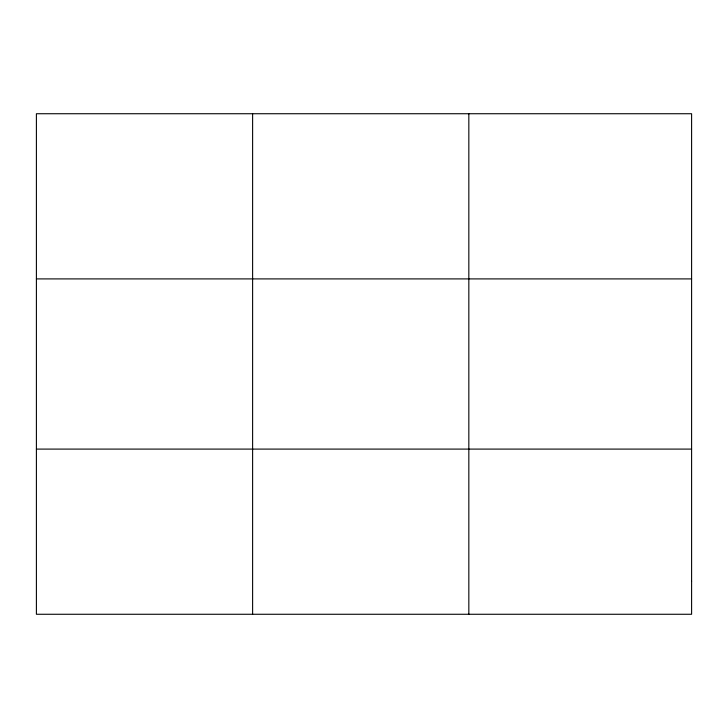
<?xml version="1.0" encoding="UTF-8"?>
<svg xmlns="http://www.w3.org/2000/svg" width="728" height="728" viewBox="0 0 728 728"><rect width="100%" height="100%" fill="white"/><g stroke="black" fill="none" stroke-linecap="round" stroke-linejoin="round"><path stroke-width="1.09" d="M252.616 113.732L252.616 614.268M468.832 113.732L468.832 614.268M36.4 278.906L691.6 278.906M36.4 449.094L691.6 449.094M691.6 581.235L691.6 614.268L36.4 614.268L36.4 113.732L691.6 113.732L691.6 581.235"/></g></svg>
